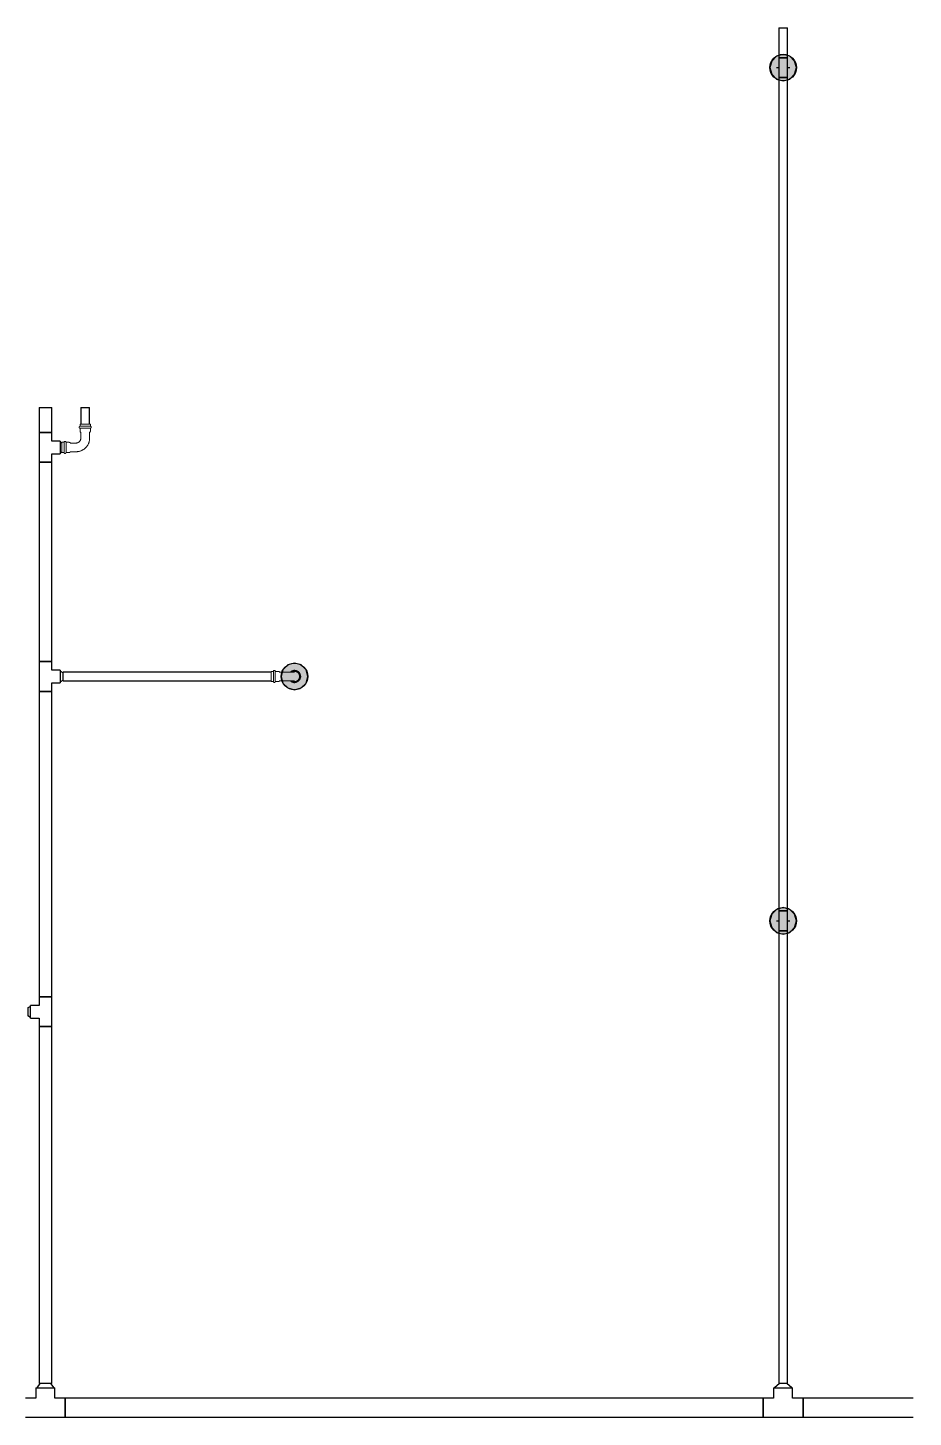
# Model space of a CAD drawing. Header units: inches. Extents: x -3327 to -1, y 8 to 1328.
# Drawn here: x -627.3 to -494, y 324.6 to 533.8 of the extents above; entities that cross this region are included whole.
import ezdxf

# ---------------------------------------------------------------- set-up
doc = ezdxf.new("R2010")
doc.units = ezdxf.units.IN
doc.header["$MEASUREMENT"] = 0
doc.layers.add('P-PIPE', color=3, linetype='Continuous', lineweight=9)
doc.layers.add('X - REF - FP', color=7, linetype='Continuous', true_color=0xb90000)

# ---------------------------------------------------------------- blocks, each defined once
blk = doc.blocks.new('Victaulic-VicPress316-Elbow 90-45deg Style P568_P571 - Standard-523083-SECOND LEVEL')
at = {"layer": 'P-PIPE'}
for p, q in [((-3178.28, 1233.46), (-3178.28, 1232.57)), ((-3176.97, 1232.57), (-3176.97, 1233.46)), ((-3178.39, 1232.42), (-3178.39, 1231.96)), ((-3177.63, 1231.96), (-3178.39, 1231.96)), ((-3178.39, 1231.67), (-3178.39, 1231.33)), ((-3177.63, 1231.67), (-3178.39, 1231.67)), ((-3178.39, 1231.33), (-3177.63, 1231.33)), ((-3176.86, 1231.96), (-3177.63, 1231.96)), ((-3176.86, 1231.67), (-3177.63, 1231.67)), ((-3177.63, 1231.33), (-3176.86, 1231.33)), ((-3176.86, 1231.96), (-3176.86, 1232.42)), ((-3176.86, 1231.33), (-3176.86, 1231.67))]:
    blk.add_line(p, q, dxfattribs=at)
at = {"layer": 'P-PIPE', "flags": 128}
for points in [[(-3177.63, 1235.77), (-3177.66, 1235.77), (-3177.7, 1235.76), (-3177.73, 1235.76), (-3177.77, 1235.76), (-3177.81, 1235.75), (-3177.84, 1235.74), (-3177.88, 1235.73), (-3177.91, 1235.72), (-3177.95, 1235.71), (-3177.98, 1235.69), (-3178.01, 1235.68), (-3178.05, 1235.66), (-3178.08, 1235.65), (-3178.11, 1235.63), (-3178.14, 1235.61), (-3178.17, 1235.59), (-3178.2, 1235.56), (-3178.23, 1235.54), (-3178.25, 1235.52), (-3178.28, 1235.49), (-3178.3, 1235.46), (-3178.33, 1235.44), (-3178.35, 1235.41), (-3178.37, 1235.38), (-3178.39, 1235.35), (-3178.41, 1235.32), (-3178.43, 1235.28), (-3178.45, 1235.25), (-3178.46, 1235.22), (-3178.48, 1235.19), (-3178.49, 1235.15), (-3178.5, 1235.12), (-3178.51, 1235.08), (-3178.52, 1235.05), (-3178.52, 1235.01), (-3178.53, 1234.97), (-3178.53, 1234.94), (-3178.54, 1234.9), (-3178.54, 1234.86), (-3178.54, 1234.83), (-3178.53, 1234.79), (-3178.53, 1234.76), (-3178.53, 1234.72), (-3178.52, 1234.68), (-3178.51, 1234.65), (-3178.5, 1234.61), (-3178.49, 1234.58), (-3178.48, 1234.54), (-3178.47, 1234.51), (-3178.45, 1234.48), (-3178.44, 1234.44), (-3178.42, 1234.41), (-3178.4, 1234.38), (-3178.38, 1234.35), (-3178.36, 1234.32), (-3178.34, 1234.29), (-3178.32, 1234.26), (-3178.29, 1234.23)], [(-3177.63, 1235.62), (-3177.66, 1235.62), (-3177.69, 1235.62), (-3177.72, 1235.62), (-3177.75, 1235.61), (-3177.78, 1235.61), (-3177.81, 1235.6), (-3177.84, 1235.59), (-3177.87, 1235.58), (-3177.9, 1235.57), (-3177.92, 1235.56), (-3177.95, 1235.55), (-3177.98, 1235.53), (-3178.01, 1235.52), (-3178.03, 1235.5), (-3178.06, 1235.49), (-3178.08, 1235.47), (-3178.11, 1235.45), (-3178.13, 1235.43), (-3178.15, 1235.41), (-3178.17, 1235.39), (-3178.2, 1235.37), (-3178.22, 1235.34), (-3178.23, 1235.32), (-3178.25, 1235.29), (-3178.27, 1235.27), (-3178.29, 1235.24), (-3178.3, 1235.22), (-3178.31, 1235.19), (-3178.33, 1235.16), (-3178.34, 1235.13), (-3178.35, 1235.1), (-3178.36, 1235.07), (-3178.37, 1235.05), (-3178.37, 1235.02), (-3178.38, 1234.99), (-3178.38, 1234.95), (-3178.39, 1234.92), (-3178.39, 1234.89), (-3178.39, 1234.86), (-3178.39, 1234.83), (-3178.39, 1234.8), (-3178.39, 1234.77), (-3178.38, 1234.74), (-3178.38, 1234.71), (-3178.37, 1234.68), (-3178.36, 1234.65), (-3178.36, 1234.62), (-3178.35, 1234.59), (-3178.33, 1234.56), (-3178.32, 1234.54), (-3178.31, 1234.51), (-3178.29, 1234.48), (-3178.28, 1234.46)], [(-3178.28, 1234.85), (-3178.28, 1234.85), (-3178.28, 1234.85), (-3178.28, 1234.84), (-3178.28, 1234.84), (-3178.28, 1234.83), (-3178.28, 1234.81), (-3178.28, 1234.8), (-3178.28, 1234.78), (-3178.28, 1234.77), (-3178.28, 1234.74), (-3178.28, 1234.72), (-3178.28, 1234.7), (-3178.28, 1234.67), (-3178.28, 1234.64), (-3178.28, 1234.61), (-3178.28, 1234.58), (-3178.28, 1234.55), (-3178.28, 1234.51), (-3178.28, 1234.47), (-3178.28, 1234.43), (-3178.28, 1234.39), (-3178.28, 1234.35), (-3178.28, 1234.31), (-3178.28, 1234.26), (-3178.28, 1234.21), (-3178.28, 1234.17), (-3178.28, 1234.12), (-3178.28, 1234.07), (-3178.28, 1234.02), (-3178.28, 1233.97), (-3178.28, 1233.91), (-3178.28, 1233.86), (-3178.28, 1233.81), (-3178.28, 1233.75), (-3178.28, 1233.7), (-3178.28, 1233.64), (-3178.28, 1233.59), (-3178.28, 1233.53), (-3178.28, 1233.48), (-3178.28, 1233.46)], [(-3176.97, 1234.22), (-3176.95, 1234.25), (-3176.92, 1234.27), (-3176.9, 1234.3), (-3176.88, 1234.33), (-3176.86, 1234.36), (-3176.84, 1234.39), (-3176.82, 1234.42), (-3176.8, 1234.46), (-3176.79, 1234.49), (-3176.77, 1234.52), (-3176.76, 1234.56), (-3176.75, 1234.59), (-3176.74, 1234.63), (-3176.73, 1234.66), (-3176.73, 1234.7), (-3176.72, 1234.74), (-3176.72, 1234.77), (-3176.71, 1234.81), (-3176.71, 1234.85), (-3176.71, 1234.88), (-3176.72, 1234.92), (-3176.72, 1234.95), (-3176.72, 1234.99), (-3176.73, 1235.03), (-3176.74, 1235.06), (-3176.75, 1235.1), (-3176.76, 1235.13), (-3176.77, 1235.17), (-3176.78, 1235.2), (-3176.8, 1235.23), (-3176.81, 1235.27), (-3176.83, 1235.3), (-3176.85, 1235.33), (-3176.87, 1235.36), (-3176.89, 1235.39), (-3176.91, 1235.42), (-3176.93, 1235.45), (-3176.96, 1235.48), (-3176.98, 1235.5), (-3177.01, 1235.53), (-3177.04, 1235.55), (-3177.06, 1235.57), (-3177.09, 1235.6), (-3177.12, 1235.62), (-3177.15, 1235.64), (-3177.19, 1235.65), (-3177.22, 1235.67), (-3177.25, 1235.69), (-3177.29, 1235.7), (-3177.32, 1235.71), (-3177.35, 1235.73), (-3177.39, 1235.74), (-3177.42, 1235.74), (-3177.46, 1235.75), (-3177.5, 1235.76), (-3177.53, 1235.76), (-3177.57, 1235.77), (-3177.61, 1235.77), (-3177.63, 1235.77)], [(-3176.96, 1234.47), (-3176.95, 1234.49), (-3176.94, 1234.52), (-3176.92, 1234.55), (-3176.91, 1234.58), (-3176.9, 1234.61), (-3176.89, 1234.64), (-3176.88, 1234.66), (-3176.88, 1234.69), (-3176.87, 1234.72), (-3176.87, 1234.75), (-3176.86, 1234.79), (-3176.86, 1234.82), (-3176.86, 1234.85), (-3176.86, 1234.88), (-3176.86, 1234.91), (-3176.86, 1234.94), (-3176.87, 1234.97), (-3176.87, 1235), (-3176.88, 1235.03), (-3176.89, 1235.06), (-3176.89, 1235.09), (-3176.9, 1235.12), (-3176.92, 1235.15), (-3176.93, 1235.17), (-3176.94, 1235.2), (-3176.96, 1235.23), (-3176.97, 1235.25), (-3176.99, 1235.28), (-3177.01, 1235.31), (-3177.02, 1235.33), (-3177.04, 1235.35), (-3177.06, 1235.38), (-3177.09, 1235.4), (-3177.11, 1235.42), (-3177.13, 1235.44), (-3177.15, 1235.46), (-3177.18, 1235.48), (-3177.2, 1235.5), (-3177.23, 1235.51), (-3177.26, 1235.53), (-3177.28, 1235.54), (-3177.31, 1235.55), (-3177.34, 1235.57), (-3177.37, 1235.58), (-3177.4, 1235.59), (-3177.43, 1235.6), (-3177.46, 1235.6), (-3177.49, 1235.61), (-3177.52, 1235.61), (-3177.55, 1235.62), (-3177.58, 1235.62), (-3177.61, 1235.62), (-3177.63, 1235.62)], [(-3176.97, 1233.46), (-3176.97, 1233.52), (-3176.97, 1233.57), (-3176.97, 1233.63), (-3176.97, 1233.68), (-3176.97, 1233.74), (-3176.97, 1233.79), (-3176.97, 1233.85), (-3176.97, 1233.9), (-3176.97, 1233.95), (-3176.97, 1234), (-3176.97, 1234.06), (-3176.97, 1234.11), (-3176.97, 1234.15), (-3176.97, 1234.2), (-3176.97, 1234.25), (-3176.97, 1234.29), (-3176.97, 1234.34), (-3176.97, 1234.38), (-3176.97, 1234.42), (-3176.97, 1234.46), (-3176.97, 1234.5), (-3176.97, 1234.54), (-3176.97, 1234.57), (-3176.97, 1234.6), (-3176.97, 1234.63), (-3176.97, 1234.66), (-3176.97, 1234.69), (-3176.97, 1234.72), (-3176.97, 1234.74), (-3176.97, 1234.76), (-3176.97, 1234.78), (-3176.97, 1234.8), (-3176.97, 1234.81), (-3176.97, 1234.82), (-3176.97, 1234.83), (-3176.97, 1234.84), (-3176.97, 1234.85), (-3176.97, 1234.85), (-3176.97, 1234.85), (-3176.97, 1234.85)], [(-3178.39, 1231.67), (-3178.4, 1231.67), (-3178.4, 1231.67), (-3178.41, 1231.67), (-3178.41, 1231.68), (-3178.42, 1231.68), (-3178.43, 1231.68), (-3178.43, 1231.68), (-3178.44, 1231.68), (-3178.44, 1231.68), (-3178.45, 1231.68), (-3178.45, 1231.69), (-3178.46, 1231.69), (-3178.46, 1231.69), (-3178.47, 1231.7), (-3178.47, 1231.7), (-3178.48, 1231.7), (-3178.48, 1231.71), (-3178.49, 1231.71), (-3178.49, 1231.71), (-3178.5, 1231.72), (-3178.5, 1231.72), (-3178.5, 1231.73), (-3178.51, 1231.73), (-3178.51, 1231.74), (-3178.51, 1231.74), (-3178.52, 1231.75), (-3178.52, 1231.75), (-3178.52, 1231.76), (-3178.52, 1231.76), (-3178.53, 1231.77), (-3178.53, 1231.77), (-3178.53, 1231.78), (-3178.53, 1231.78), (-3178.53, 1231.79), (-3178.53, 1231.79), (-3178.54, 1231.8), (-3178.54, 1231.81), (-3178.54, 1231.81), (-3178.54, 1231.82), (-3178.54, 1231.82), (-3178.54, 1231.83), (-3178.54, 1231.83), (-3178.54, 1231.84), (-3178.53, 1231.85), (-3178.53, 1231.85), (-3178.53, 1231.86), (-3178.53, 1231.86), (-3178.53, 1231.87), (-3178.53, 1231.87), (-3178.52, 1231.88), (-3178.52, 1231.88), (-3178.52, 1231.89), (-3178.52, 1231.89), (-3178.51, 1231.9), (-3178.51, 1231.9), (-3178.51, 1231.91), (-3178.5, 1231.91), (-3178.5, 1231.92), (-3178.49, 1231.92), (-3178.49, 1231.93), (-3178.49, 1231.93), (-3178.48, 1231.93), (-3178.48, 1231.94), (-3178.47, 1231.94), (-3178.47, 1231.94), (-3178.46, 1231.95), (-3178.46, 1231.95), (-3178.45, 1231.95), (-3178.45, 1231.95), (-3178.44, 1231.96), (-3178.43, 1231.96), (-3178.43, 1231.96), (-3178.42, 1231.96), (-3178.42, 1231.96), (-3178.41, 1231.96), (-3178.41, 1231.96), (-3178.4, 1231.96), (-3178.39, 1231.96), (-3178.39, 1231.96)], [(-3178.39, 1232.42), (-3178.39, 1232.43), (-3178.39, 1232.44), (-3178.39, 1232.45), (-3178.39, 1232.46), (-3178.39, 1232.47), (-3178.38, 1232.48), (-3178.38, 1232.49), (-3178.38, 1232.5), (-3178.37, 1232.51), (-3178.37, 1232.52), (-3178.37, 1232.53), (-3178.36, 1232.54), (-3178.36, 1232.55), (-3178.35, 1232.56), (-3178.34, 1232.57), (-3178.34, 1232.58), (-3178.33, 1232.59), (-3178.32, 1232.6), (-3178.32, 1232.6), (-3178.31, 1232.61), (-3178.3, 1232.62), (-3178.29, 1232.63), (-3178.28, 1232.63), (-3178.28, 1232.63)], [(-3177.63, 1231.96), (-3177.66, 1231.96), (-3177.69, 1231.96), (-3177.72, 1231.96), (-3177.75, 1231.96), (-3177.78, 1231.96), (-3177.81, 1231.96), (-3177.84, 1231.96), (-3177.87, 1231.96), (-3177.9, 1231.96), (-3177.92, 1231.96), (-3177.95, 1231.96), (-3177.98, 1231.96), (-3178.01, 1231.96), (-3178.03, 1231.96), (-3178.06, 1231.96), (-3178.08, 1231.96), (-3178.11, 1231.96), (-3178.13, 1231.96), (-3178.15, 1231.96), (-3178.17, 1231.96), (-3178.2, 1231.96), (-3178.22, 1231.96), (-3178.23, 1231.96), (-3178.25, 1231.96), (-3178.27, 1231.96), (-3178.29, 1231.96), (-3178.3, 1231.96), (-3178.31, 1231.96), (-3178.33, 1231.96), (-3178.34, 1231.96), (-3178.35, 1231.96), (-3178.36, 1231.96), (-3178.37, 1231.96), (-3178.37, 1231.96), (-3178.38, 1231.96), (-3178.38, 1231.96), (-3178.39, 1231.96), (-3178.39, 1231.96), (-3178.39, 1231.96), (-3178.39, 1231.96)], [(-3178.39, 1231.96), (-3178.39, 1231.96), (-3178.39, 1231.96), (-3178.39, 1231.96), (-3178.38, 1231.96), (-3178.38, 1231.96), (-3178.37, 1231.96), (-3178.36, 1231.96), (-3178.35, 1231.96)], [(-3178.35, 1231.67), (-3178.36, 1231.67), (-3178.37, 1231.67), (-3178.37, 1231.67), (-3178.38, 1231.67), (-3178.38, 1231.67), (-3178.39, 1231.67), (-3178.39, 1231.67), (-3178.39, 1231.67), (-3178.39, 1231.67)], [(-3178.39, 1231.67), (-3178.39, 1231.67), (-3178.39, 1231.67), (-3178.39, 1231.67), (-3178.38, 1231.67), (-3178.38, 1231.67), (-3178.37, 1231.67), (-3178.36, 1231.67), (-3178.35, 1231.67), (-3178.34, 1231.67), (-3178.33, 1231.67), (-3178.32, 1231.67), (-3178.3, 1231.67), (-3178.29, 1231.67), (-3178.27, 1231.67), (-3178.26, 1231.67), (-3178.24, 1231.67), (-3178.22, 1231.67), (-3178.2, 1231.67), (-3178.18, 1231.67), (-3178.16, 1231.67), (-3178.14, 1231.67), (-3178.11, 1231.67), (-3178.09, 1231.67), (-3178.06, 1231.67), (-3178.04, 1231.67), (-3178.01, 1231.67), (-3177.99, 1231.67), (-3177.96, 1231.67), (-3177.93, 1231.67), (-3177.9, 1231.67), (-3177.87, 1231.67), (-3177.84, 1231.67), (-3177.82, 1231.67), (-3177.79, 1231.67), (-3177.76, 1231.67), (-3177.72, 1231.67), (-3177.69, 1231.67), (-3177.66, 1231.67), (-3177.63, 1231.67), (-3177.63, 1231.67)], [(-3176.86, 1231.96), (-3176.86, 1231.96), (-3176.86, 1231.96), (-3176.86, 1231.96), (-3176.87, 1231.96), (-3176.87, 1231.96), (-3176.88, 1231.96), (-3176.89, 1231.96), (-3176.9, 1231.96), (-3176.91, 1231.96), (-3176.92, 1231.96), (-3176.93, 1231.96), (-3176.95, 1231.96), (-3176.96, 1231.96), (-3176.98, 1231.96), (-3176.99, 1231.96), (-3177.01, 1231.96), (-3177.03, 1231.96), (-3177.05, 1231.96), (-3177.07, 1231.96), (-3177.09, 1231.96), (-3177.11, 1231.96), (-3177.14, 1231.96), (-3177.16, 1231.96), (-3177.19, 1231.96), (-3177.21, 1231.96), (-3177.24, 1231.96), (-3177.26, 1231.96), (-3177.29, 1231.96), (-3177.32, 1231.96), (-3177.35, 1231.96), (-3177.38, 1231.96), (-3177.41, 1231.96), (-3177.43, 1231.96), (-3177.46, 1231.96), (-3177.49, 1231.96), (-3177.53, 1231.96), (-3177.56, 1231.96), (-3177.59, 1231.96), (-3177.62, 1231.96), (-3177.63, 1231.96)], [(-3177.63, 1231.67), (-3177.59, 1231.67), (-3177.56, 1231.67), (-3177.53, 1231.67), (-3177.5, 1231.67), (-3177.47, 1231.67), (-3177.44, 1231.67), (-3177.41, 1231.67), (-3177.38, 1231.67), (-3177.35, 1231.67), (-3177.33, 1231.67), (-3177.3, 1231.67), (-3177.27, 1231.67), (-3177.24, 1231.67), (-3177.22, 1231.67), (-3177.19, 1231.67), (-3177.17, 1231.67), (-3177.14, 1231.67), (-3177.12, 1231.67), (-3177.1, 1231.67), (-3177.08, 1231.67), (-3177.05, 1231.67), (-3177.03, 1231.67), (-3177.02, 1231.67), (-3177, 1231.67), (-3176.98, 1231.67), (-3176.96, 1231.67), (-3176.95, 1231.67), (-3176.94, 1231.67), (-3176.92, 1231.67), (-3176.91, 1231.67), (-3176.9, 1231.67), (-3176.89, 1231.67), (-3176.88, 1231.67), (-3176.88, 1231.67), (-3176.87, 1231.67), (-3176.87, 1231.67), (-3176.86, 1231.67), (-3176.86, 1231.67), (-3176.86, 1231.67), (-3176.86, 1231.67)], [(-3176.97, 1232.63), (-3176.96, 1232.63), (-3176.95, 1232.62), (-3176.94, 1232.61), (-3176.93, 1232.61), (-3176.93, 1232.6), (-3176.92, 1232.59), (-3176.91, 1232.58), (-3176.91, 1232.57), (-3176.9, 1232.56), (-3176.9, 1232.55), (-3176.89, 1232.54), (-3176.89, 1232.53), (-3176.88, 1232.52), (-3176.88, 1232.51), (-3176.87, 1232.5), (-3176.87, 1232.49), (-3176.87, 1232.48), (-3176.86, 1232.47), (-3176.86, 1232.46), (-3176.86, 1232.45), (-3176.86, 1232.44), (-3176.86, 1232.43), (-3176.86, 1232.42), (-3176.86, 1232.42)], [(-3176.9, 1231.96), (-3176.89, 1231.96), (-3176.88, 1231.96), (-3176.88, 1231.96), (-3176.87, 1231.96), (-3176.87, 1231.96), (-3176.86, 1231.96), (-3176.86, 1231.96), (-3176.86, 1231.96), (-3176.86, 1231.96)], [(-3176.86, 1231.67), (-3176.86, 1231.67), (-3176.86, 1231.67), (-3176.86, 1231.67), (-3176.87, 1231.67), (-3176.87, 1231.67), (-3176.88, 1231.67), (-3176.89, 1231.67), (-3176.9, 1231.67)], [(-3176.86, 1231.96), (-3176.85, 1231.96), (-3176.85, 1231.96), (-3176.84, 1231.96), (-3176.84, 1231.96), (-3176.83, 1231.96), (-3176.82, 1231.96), (-3176.82, 1231.96), (-3176.81, 1231.96), (-3176.81, 1231.96), (-3176.8, 1231.95), (-3176.8, 1231.95), (-3176.79, 1231.95), (-3176.79, 1231.95), (-3176.78, 1231.94), (-3176.78, 1231.94), (-3176.77, 1231.94), (-3176.77, 1231.93), (-3176.76, 1231.93), (-3176.76, 1231.92), (-3176.75, 1231.92), (-3176.75, 1231.92), (-3176.75, 1231.91), (-3176.74, 1231.91), (-3176.74, 1231.9), (-3176.74, 1231.9), (-3176.73, 1231.89), (-3176.73, 1231.89), (-3176.73, 1231.88), (-3176.73, 1231.88), (-3176.72, 1231.87), (-3176.72, 1231.87), (-3176.72, 1231.86), (-3176.72, 1231.85), (-3176.72, 1231.85), (-3176.72, 1231.84), (-3176.71, 1231.84), (-3176.71, 1231.83), (-3176.71, 1231.83), (-3176.71, 1231.82), (-3176.71, 1231.81), (-3176.71, 1231.81), (-3176.71, 1231.8), (-3176.71, 1231.8), (-3176.72, 1231.79), (-3176.72, 1231.79), (-3176.72, 1231.78), (-3176.72, 1231.77), (-3176.72, 1231.77), (-3176.72, 1231.76), (-3176.73, 1231.76), (-3176.73, 1231.75), (-3176.73, 1231.75), (-3176.73, 1231.74), (-3176.74, 1231.74), (-3176.74, 1231.73), (-3176.74, 1231.73), (-3176.75, 1231.72), (-3176.75, 1231.72), (-3176.76, 1231.72), (-3176.76, 1231.71), (-3176.76, 1231.71), (-3176.77, 1231.7), (-3176.77, 1231.7), (-3176.78, 1231.7), (-3176.78, 1231.69), (-3176.79, 1231.69), (-3176.79, 1231.69), (-3176.8, 1231.69), (-3176.8, 1231.68), (-3176.81, 1231.68), (-3176.82, 1231.68), (-3176.82, 1231.68), (-3176.83, 1231.68), (-3176.83, 1231.68), (-3176.84, 1231.67), (-3176.84, 1231.67), (-3176.85, 1231.67), (-3176.86, 1231.67), (-3176.86, 1231.67)]]:
    blk.add_lwpolyline(points, dxfattribs=at)
blk = doc.blocks.new('Victaulic-VicPress316-Elbow 90-45deg Style P568_P571 - Standard-V1-SECOND LEVEL')
at = {"layer": 'P-PIPE'}
for p, q in [((-0.77, 3.52), (-0.77, 3.18)), ((0.77, 3.52), (-0.77, 3.52)), ((-0.77, 3.18), (0.77, 3.18)), ((-0.77, 2.89), (-0.77, 2.44)), ((-0.77, 2.89), (0.77, 2.89)), ((-0.66, 2.28), (-0.66, 1.39)), ((0.66, 1.39), (0.66, 2.28)), ((0.77, 3.18), (0.77, 3.52)), ((0.77, 2.44), (0.77, 2.89)), ((-3.18, 0.77), (-3.52, 0.77)), ((-3.52, 0.77), (-3.52, -0.77)), ((-3.18, -0.77), (-3.18, 0.77)), ((-2.44, 0.77), (-2.89, 0.77)), ((-2.89, -0.77), (-2.89, 0.77)), ((-1.39, 0.66), (-2.28, 0.66)), ((-3.52, -0.77), (-3.18, -0.77)), ((-2.89, -0.77), (-2.44, -0.77)), ((-2.28, -0.66), (-1.39, -0.66))]:
    blk.add_line(p, q, dxfattribs=at)
at = {"layer": 'P-PIPE', "flags": 128}
for points in [[(-0.77, 2.89), (-0.77, 2.89), (-0.78, 2.89), (-0.78, 2.89), (-0.79, 2.89), (-0.8, 2.89), (-0.8, 2.89), (-0.81, 2.9), (-0.81, 2.9), (-0.82, 2.9), (-0.82, 2.9), (-0.83, 2.9), (-0.83, 2.91), (-0.84, 2.91), (-0.84, 2.91), (-0.85, 2.92), (-0.85, 2.92), (-0.86, 2.92), (-0.86, 2.93), (-0.87, 2.93), (-0.87, 2.93), (-0.87, 2.94), (-0.88, 2.94), (-0.88, 2.95), (-0.89, 2.95), (-0.89, 2.96), (-0.89, 2.96), (-0.89, 2.97), (-0.9, 2.97), (-0.9, 2.98), (-0.9, 2.98), (-0.9, 2.99), (-0.91, 2.99), (-0.91, 3), (-0.91, 3.01), (-0.91, 3.01), (-0.91, 3.02), (-0.91, 3.02), (-0.91, 3.03), (-0.91, 3.03), (-0.91, 3.04), (-0.91, 3.05), (-0.91, 3.05), (-0.91, 3.06), (-0.91, 3.06), (-0.91, 3.07), (-0.91, 3.07), (-0.91, 3.08), (-0.9, 3.09), (-0.9, 3.09), (-0.9, 3.1), (-0.9, 3.1), (-0.89, 3.11), (-0.89, 3.11), (-0.89, 3.12), (-0.88, 3.12), (-0.88, 3.13), (-0.88, 3.13), (-0.87, 3.14), (-0.87, 3.14), (-0.86, 3.14), (-0.86, 3.15), (-0.86, 3.15), (-0.85, 3.15), (-0.85, 3.16), (-0.84, 3.16), (-0.84, 3.16), (-0.83, 3.17), (-0.83, 3.17), (-0.82, 3.17), (-0.82, 3.17), (-0.81, 3.17), (-0.8, 3.18), (-0.8, 3.18), (-0.79, 3.18), (-0.79, 3.18), (-0.78, 3.18), (-0.78, 3.18), (-0.77, 3.18), (-0.77, 3.18)], [(0.77, 3.18), (0.77, 3.18), (0.76, 3.18), (0.76, 3.18), (0.76, 3.18), (0.75, 3.18), (0.74, 3.18), (0.74, 3.18), (0.73, 3.18), (0.72, 3.18), (0.71, 3.18), (0.69, 3.18), (0.68, 3.18), (0.67, 3.18), (0.65, 3.18), (0.63, 3.18), (0.61, 3.18), (0.6, 3.18), (0.58, 3.18), (0.56, 3.18), (0.53, 3.18), (0.51, 3.18), (0.49, 3.18), (0.46, 3.18), (0.44, 3.18), (0.41, 3.18), (0.39, 3.18), (0.36, 3.18), (0.33, 3.18), (0.31, 3.18), (0.28, 3.18), (0.25, 3.18), (0.22, 3.18), (0.19, 3.18), (0.16, 3.18), (0.13, 3.18), (0.1, 3.18), (0.07, 3.18), (0.04, 3.18), (0.01, 3.18), (-0.02, 3.18), (-0.05, 3.18), (-0.08, 3.18), (-0.11, 3.18), (-0.14, 3.18), (-0.17, 3.18), (-0.2, 3.18), (-0.23, 3.18), (-0.26, 3.18), (-0.29, 3.18), (-0.32, 3.18), (-0.35, 3.18), (-0.37, 3.18), (-0.4, 3.18), (-0.43, 3.18), (-0.45, 3.18), (-0.48, 3.18), (-0.5, 3.18), (-0.52, 3.18), (-0.54, 3.18), (-0.57, 3.18), (-0.59, 3.18), (-0.6, 3.18), (-0.62, 3.18), (-0.64, 3.18), (-0.66, 3.18), (-0.67, 3.18), (-0.69, 3.18), (-0.7, 3.18), (-0.71, 3.18), (-0.72, 3.18), (-0.73, 3.18), (-0.74, 3.18), (-0.75, 3.18), (-0.75, 3.18), (-0.76, 3.18), (-0.76, 3.18), (-0.77, 3.18), (-0.77, 3.18), (-0.77, 3.18)], [(-0.77, 3.18), (-0.77, 3.18), (-0.76, 3.18), (-0.76, 3.18), (-0.76, 3.18), (-0.75, 3.18), (-0.74, 3.18), (-0.74, 3.18), (-0.73, 3.18)], [(-0.77, 2.89), (-0.77, 2.89), (-0.76, 2.89), (-0.76, 2.89), (-0.76, 2.89), (-0.75, 2.89), (-0.74, 2.89), (-0.74, 2.89), (-0.73, 2.89), (-0.72, 2.89), (-0.71, 2.89), (-0.69, 2.89), (-0.68, 2.89), (-0.67, 2.89), (-0.65, 2.89), (-0.63, 2.89), (-0.61, 2.89), (-0.6, 2.89), (-0.58, 2.89), (-0.56, 2.89), (-0.53, 2.89), (-0.51, 2.89), (-0.49, 2.89), (-0.46, 2.89), (-0.44, 2.89), (-0.41, 2.89), (-0.39, 2.89), (-0.36, 2.89), (-0.33, 2.89), (-0.31, 2.89), (-0.28, 2.89), (-0.25, 2.89), (-0.22, 2.89), (-0.19, 2.89), (-0.16, 2.89), (-0.13, 2.89), (-0.1, 2.89), (-0.07, 2.89), (-0.04, 2.89), (-0.01, 2.89), (0.02, 2.89), (0.05, 2.89), (0.08, 2.89), (0.11, 2.89), (0.14, 2.89), (0.17, 2.89), (0.2, 2.89), (0.23, 2.89), (0.26, 2.89), (0.29, 2.89), (0.32, 2.89), (0.35, 2.89), (0.37, 2.89), (0.4, 2.89), (0.43, 2.89), (0.45, 2.89), (0.48, 2.89), (0.5, 2.89), (0.52, 2.89), (0.54, 2.89), (0.57, 2.89), (0.59, 2.89), (0.6, 2.89), (0.62, 2.89), (0.64, 2.89), (0.66, 2.89), (0.67, 2.89), (0.69, 2.89), (0.7, 2.89), (0.71, 2.89), (0.72, 2.89), (0.73, 2.89), (0.74, 2.89), (0.75, 2.89), (0.75, 2.89), (0.76, 2.89), (0.76, 2.89), (0.77, 2.89), (0.77, 2.89), (0.77, 2.89)], [(-0.72, 2.89), (-0.73, 2.89), (-0.74, 2.89), (-0.75, 2.89), (-0.75, 2.89), (-0.76, 2.89), (-0.76, 2.89), (-0.77, 2.89), (-0.77, 2.89), (-0.77, 2.89)], [(-0.66, 2.22), (-0.67, 2.23), (-0.67, 2.23), (-0.68, 2.24), (-0.69, 2.25), (-0.7, 2.26), (-0.7, 2.27), (-0.71, 2.27), (-0.72, 2.28), (-0.72, 2.29), (-0.73, 2.3), (-0.73, 2.31), (-0.74, 2.32), (-0.74, 2.33), (-0.75, 2.34), (-0.75, 2.35), (-0.76, 2.36), (-0.76, 2.37), (-0.76, 2.38), (-0.76, 2.39), (-0.76, 2.4), (-0.77, 2.42), (-0.77, 2.43), (-0.77, 2.44), (-0.77, 2.44)], [(0.77, 2.44), (0.77, 2.43), (0.77, 2.42), (0.76, 2.41), (0.76, 2.4), (0.76, 2.38), (0.76, 2.37), (0.76, 2.36), (0.75, 2.35), (0.75, 2.34), (0.74, 2.33), (0.74, 2.32), (0.74, 2.31), (0.73, 2.3), (0.72, 2.29), (0.72, 2.29), (0.71, 2.28), (0.71, 2.27), (0.7, 2.26), (0.69, 2.25), (0.68, 2.24), (0.68, 2.24), (0.67, 2.23), (0.66, 2.22), (0.66, 2.22)], [(0.72, 3.18), (0.73, 3.18), (0.74, 3.18), (0.75, 3.18), (0.75, 3.18), (0.76, 3.18), (0.76, 3.18), (0.77, 3.18), (0.77, 3.18), (0.77, 3.18)], [(0.77, 2.89), (0.77, 2.89), (0.76, 2.89), (0.76, 2.89), (0.76, 2.89), (0.75, 2.89), (0.74, 2.89), (0.74, 2.89), (0.73, 2.89)], [(0.77, 3.18), (0.77, 3.18), (0.78, 3.18), (0.78, 3.18), (0.79, 3.18), (0.8, 3.18), (0.8, 3.18), (0.81, 3.18), (0.81, 3.17), (0.82, 3.17), (0.82, 3.17), (0.83, 3.17), (0.83, 3.17), (0.84, 3.16), (0.84, 3.16), (0.85, 3.16), (0.85, 3.15), (0.86, 3.15), (0.86, 3.15), (0.87, 3.14), (0.87, 3.14), (0.87, 3.13), (0.88, 3.13), (0.88, 3.12), (0.89, 3.12), (0.89, 3.11), (0.89, 3.11), (0.89, 3.1), (0.9, 3.1), (0.9, 3.09), (0.9, 3.09), (0.9, 3.08), (0.91, 3.08), (0.91, 3.07), (0.91, 3.07), (0.91, 3.06), (0.91, 3.05), (0.91, 3.05), (0.91, 3.04), (0.91, 3.04), (0.91, 3.03), (0.91, 3.03), (0.91, 3.02), (0.91, 3.01), (0.91, 3.01), (0.91, 3), (0.91, 3), (0.91, 2.99), (0.9, 2.99), (0.9, 2.98), (0.9, 2.98), (0.9, 2.97), (0.89, 2.97), (0.89, 2.96), (0.89, 2.96), (0.88, 2.95), (0.88, 2.95), (0.88, 2.94), (0.87, 2.94), (0.87, 2.93), (0.86, 2.93), (0.86, 2.92), (0.86, 2.92), (0.85, 2.92), (0.85, 2.91), (0.84, 2.91), (0.84, 2.91), (0.83, 2.91), (0.83, 2.9), (0.82, 2.9), (0.82, 2.9), (0.81, 2.9), (0.8, 2.9), (0.8, 2.89), (0.79, 2.89), (0.79, 2.89), (0.78, 2.89), (0.78, 2.89), (0.77, 2.89), (0.77, 2.89)], [(-3.18, 0.77), (-3.18, 0.77), (-3.18, 0.78), (-3.18, 0.78), (-3.18, 0.79), (-3.18, 0.8), (-3.18, 0.8), (-3.18, 0.81), (-3.17, 0.81), (-3.17, 0.82), (-3.17, 0.82), (-3.17, 0.83), (-3.17, 0.83), (-3.16, 0.84), (-3.16, 0.84), (-3.16, 0.85), (-3.15, 0.85), (-3.15, 0.86), (-3.15, 0.86), (-3.14, 0.87), (-3.14, 0.87), (-3.13, 0.87), (-3.13, 0.88), (-3.12, 0.88), (-3.12, 0.89), (-3.11, 0.89), (-3.11, 0.89), (-3.1, 0.89), (-3.1, 0.9), (-3.09, 0.9), (-3.09, 0.9), (-3.08, 0.9), (-3.08, 0.91), (-3.07, 0.91), (-3.07, 0.91), (-3.06, 0.91), (-3.05, 0.91), (-3.05, 0.91), (-3.04, 0.91), (-3.04, 0.91), (-3.03, 0.91), (-3.03, 0.91), (-3.02, 0.91), (-3.01, 0.91), (-3.01, 0.91), (-3, 0.91), (-3, 0.91), (-2.99, 0.91), (-2.99, 0.9), (-2.98, 0.9), (-2.98, 0.9), (-2.97, 0.9), (-2.97, 0.89), (-2.96, 0.89), (-2.96, 0.89), (-2.95, 0.88), (-2.95, 0.88), (-2.94, 0.88), (-2.94, 0.87), (-2.93, 0.87), (-2.93, 0.86), (-2.92, 0.86), (-2.92, 0.86), (-2.92, 0.85), (-2.91, 0.85), (-2.91, 0.84), (-2.91, 0.84), (-2.91, 0.83), (-2.9, 0.83), (-2.9, 0.82), (-2.9, 0.82), (-2.9, 0.81), (-2.9, 0.8), (-2.89, 0.8), (-2.89, 0.79), (-2.89, 0.79), (-2.89, 0.78), (-2.89, 0.78), (-2.89, 0.77), (-2.89, 0.77)], [(-3.18, 0.77), (-3.18, 0.77), (-3.18, 0.76), (-3.18, 0.76), (-3.18, 0.76), (-3.18, 0.75), (-3.18, 0.74), (-3.18, 0.74), (-3.18, 0.73), (-3.18, 0.72), (-3.18, 0.71), (-3.18, 0.69), (-3.18, 0.68), (-3.18, 0.67), (-3.18, 0.65), (-3.18, 0.63), (-3.18, 0.61), (-3.18, 0.6), (-3.18, 0.58), (-3.18, 0.56), (-3.18, 0.53), (-3.18, 0.51), (-3.18, 0.49), (-3.18, 0.46), (-3.18, 0.44), (-3.18, 0.41), (-3.18, 0.39), (-3.18, 0.36), (-3.18, 0.33), (-3.18, 0.31), (-3.18, 0.28), (-3.18, 0.25), (-3.18, 0.22), (-3.18, 0.19), (-3.18, 0.16), (-3.18, 0.13), (-3.18, 0.1), (-3.18, 0.07), (-3.18, 0.04), (-3.18, 0.01), (-3.18, -0.02), (-3.18, -0.05), (-3.18, -0.08), (-3.18, -0.11), (-3.18, -0.14), (-3.18, -0.17), (-3.18, -0.2), (-3.18, -0.23), (-3.18, -0.26), (-3.18, -0.29), (-3.18, -0.32), (-3.18, -0.35), (-3.18, -0.37), (-3.18, -0.4), (-3.18, -0.43), (-3.18, -0.45), (-3.18, -0.48), (-3.18, -0.5), (-3.18, -0.52), (-3.18, -0.54), (-3.18, -0.57), (-3.18, -0.59), (-3.18, -0.6), (-3.18, -0.62), (-3.18, -0.64), (-3.18, -0.66), (-3.18, -0.67), (-3.18, -0.69), (-3.18, -0.7), (-3.18, -0.71), (-3.18, -0.72), (-3.18, -0.73), (-3.18, -0.74), (-3.18, -0.75), (-3.18, -0.75), (-3.18, -0.76), (-3.18, -0.76), (-3.18, -0.77), (-3.18, -0.77), (-3.18, -0.77)], [(-3.18, 0.72), (-3.18, 0.73), (-3.18, 0.74), (-3.18, 0.75), (-3.18, 0.75), (-3.18, 0.76), (-3.18, 0.76), (-3.18, 0.77), (-3.18, 0.77), (-3.18, 0.77)], [(-2.89, -0.77), (-2.89, -0.77), (-2.89, -0.76), (-2.89, -0.76), (-2.89, -0.76), (-2.89, -0.75), (-2.89, -0.74), (-2.89, -0.74), (-2.89, -0.73), (-2.89, -0.72), (-2.89, -0.71), (-2.89, -0.69), (-2.89, -0.68), (-2.89, -0.67), (-2.89, -0.65), (-2.89, -0.63), (-2.89, -0.61), (-2.89, -0.6), (-2.89, -0.58), (-2.89, -0.56), (-2.89, -0.53), (-2.89, -0.51), (-2.89, -0.49), (-2.89, -0.46), (-2.89, -0.44), (-2.89, -0.41), (-2.89, -0.39), (-2.89, -0.36), (-2.89, -0.33), (-2.89, -0.31), (-2.89, -0.28), (-2.89, -0.25), (-2.89, -0.22), (-2.89, -0.19), (-2.89, -0.16), (-2.89, -0.13), (-2.89, -0.1), (-2.89, -0.07), (-2.89, -0.04), (-2.89, -0.01), (-2.89, 0.02), (-2.89, 0.05), (-2.89, 0.08), (-2.89, 0.11), (-2.89, 0.14), (-2.89, 0.17), (-2.89, 0.2), (-2.89, 0.23), (-2.89, 0.26), (-2.89, 0.29), (-2.89, 0.32), (-2.89, 0.35), (-2.89, 0.37), (-2.89, 0.4), (-2.89, 0.43), (-2.89, 0.45), (-2.89, 0.48), (-2.89, 0.5), (-2.89, 0.52), (-2.89, 0.54), (-2.89, 0.57), (-2.89, 0.59), (-2.89, 0.6), (-2.89, 0.62), (-2.89, 0.64), (-2.89, 0.66), (-2.89, 0.67), (-2.89, 0.69), (-2.89, 0.7), (-2.89, 0.71), (-2.89, 0.72), (-2.89, 0.73), (-2.89, 0.74), (-2.89, 0.75), (-2.89, 0.75), (-2.89, 0.76), (-2.89, 0.76), (-2.89, 0.77), (-2.89, 0.77), (-2.89, 0.77)], [(-2.89, 0.77), (-2.89, 0.77), (-2.89, 0.76), (-2.89, 0.76), (-2.89, 0.76), (-2.89, 0.75), (-2.89, 0.74), (-2.89, 0.74), (-2.89, 0.73)], [(-2.44, 0.77), (-2.43, 0.77), (-2.42, 0.77), (-2.41, 0.76), (-2.4, 0.76), (-2.38, 0.76), (-2.37, 0.76), (-2.36, 0.76), (-2.35, 0.75), (-2.34, 0.75), (-2.33, 0.74), (-2.32, 0.74), (-2.31, 0.74), (-2.3, 0.73), (-2.29, 0.72), (-2.29, 0.72), (-2.28, 0.71), (-2.27, 0.71), (-2.26, 0.7), (-2.25, 0.69), (-2.24, 0.68), (-2.24, 0.68), (-2.23, 0.67), (-2.22, 0.66), (-2.22, 0.66)], [(-0.66, 1.39), (-0.66, 1.36), (-0.66, 1.33), (-0.66, 1.3), (-0.67, 1.28), (-0.67, 1.25), (-0.68, 1.22), (-0.69, 1.19), (-0.69, 1.16), (-0.7, 1.13), (-0.72, 1.11), (-0.73, 1.08), (-0.74, 1.05), (-0.75, 1.03), (-0.77, 1), (-0.79, 0.98), (-0.8, 0.95), (-0.82, 0.93), (-0.84, 0.91), (-0.86, 0.89), (-0.88, 0.87), (-0.9, 0.85), (-0.92, 0.83), (-0.95, 0.81), (-0.97, 0.79), (-1, 0.77), (-1.02, 0.76), (-1.05, 0.74), (-1.07, 0.73), (-1.1, 0.72), (-1.13, 0.71), (-1.15, 0.7), (-1.18, 0.69), (-1.21, 0.68), (-1.24, 0.67), (-1.27, 0.67), (-1.3, 0.66), (-1.33, 0.66), (-1.36, 0.66), (-1.39, 0.66), (-1.39, 0.66)], [(-1.39, -0.66), (-1.31, -0.66), (-1.23, -0.65), (-1.15, -0.64), (-1.07, -0.63), (-0.99, -0.62), (-0.91, -0.6), (-0.83, -0.58), (-0.75, -0.55), (-0.67, -0.53), (-0.59, -0.5), (-0.52, -0.46), (-0.45, -0.43), (-0.37, -0.39), (-0.3, -0.34), (-0.24, -0.3), (-0.17, -0.25), (-0.1, -0.2), (-0.04, -0.15), (0.02, -0.09), (0.08, -0.04), (0.13, 0.02), (0.19, 0.09), (0.24, 0.15), (0.29, 0.22), (0.33, 0.29), (0.38, 0.35), (0.42, 0.43), (0.45, 0.5), (0.49, 0.57), (0.52, 0.65), (0.55, 0.73), (0.57, 0.81), (0.59, 0.88), (0.61, 0.96), (0.63, 1.04), (0.64, 1.13), (0.65, 1.21), (0.65, 1.29), (0.66, 1.37), (0.66, 1.39)], [(-3.18, -0.77), (-3.18, -0.77), (-3.18, -0.76), (-3.18, -0.76), (-3.18, -0.76), (-3.18, -0.75), (-3.18, -0.74), (-3.18, -0.74), (-3.18, -0.73)], [(-2.89, -0.77), (-2.89, -0.77), (-2.89, -0.78), (-2.89, -0.78), (-2.89, -0.79), (-2.89, -0.8), (-2.89, -0.8), (-2.9, -0.81), (-2.9, -0.81), (-2.9, -0.82), (-2.9, -0.82), (-2.9, -0.83), (-2.91, -0.83), (-2.91, -0.84), (-2.91, -0.84), (-2.92, -0.85), (-2.92, -0.85), (-2.92, -0.86), (-2.93, -0.86), (-2.93, -0.87), (-2.93, -0.87), (-2.94, -0.87), (-2.94, -0.88), (-2.95, -0.88), (-2.95, -0.89), (-2.96, -0.89), (-2.96, -0.89), (-2.97, -0.89), (-2.97, -0.9), (-2.98, -0.9), (-2.98, -0.9), (-2.99, -0.9), (-2.99, -0.91), (-3, -0.91), (-3.01, -0.91), (-3.01, -0.91), (-3.02, -0.91), (-3.02, -0.91), (-3.03, -0.91), (-3.03, -0.91), (-3.04, -0.91), (-3.05, -0.91), (-3.05, -0.91), (-3.06, -0.91), (-3.06, -0.91), (-3.07, -0.91), (-3.07, -0.91), (-3.08, -0.91), (-3.09, -0.9), (-3.09, -0.9), (-3.1, -0.9), (-3.1, -0.9), (-3.11, -0.89), (-3.11, -0.89), (-3.12, -0.89), (-3.12, -0.88), (-3.13, -0.88), (-3.13, -0.88), (-3.14, -0.87), (-3.14, -0.87), (-3.14, -0.86), (-3.15, -0.86), (-3.15, -0.86), (-3.15, -0.85), (-3.16, -0.85), (-3.16, -0.84), (-3.16, -0.84), (-3.17, -0.83), (-3.17, -0.83), (-3.17, -0.82), (-3.17, -0.82), (-3.17, -0.81), (-3.18, -0.8), (-3.18, -0.8), (-3.18, -0.79), (-3.18, -0.79), (-3.18, -0.78), (-3.18, -0.78), (-3.18, -0.77), (-3.18, -0.77)], [(-2.89, -0.72), (-2.89, -0.73), (-2.89, -0.74), (-2.89, -0.75), (-2.89, -0.75), (-2.89, -0.76), (-2.89, -0.76), (-2.89, -0.77), (-2.89, -0.77), (-2.89, -0.77)], [(-2.22, -0.66), (-2.23, -0.67), (-2.23, -0.67), (-2.24, -0.68), (-2.25, -0.69), (-2.26, -0.7), (-2.27, -0.7), (-2.27, -0.71), (-2.28, -0.72), (-2.29, -0.72), (-2.3, -0.73), (-2.31, -0.73), (-2.32, -0.74), (-2.33, -0.74), (-2.34, -0.75), (-2.35, -0.75), (-2.36, -0.76), (-2.37, -0.76), (-2.38, -0.76), (-2.39, -0.76), (-2.4, -0.76), (-2.42, -0.77), (-2.43, -0.77), (-2.44, -0.77), (-2.44, -0.77)]]:
    blk.add_lwpolyline(points, dxfattribs=at)

msp = doc.modelspace()

# ---------------------------------------------------------------- hatches: boundary and pattern name
at = {"layer": 'X - REF - FP'}
for points in [[(-513.56, 525.84), (-512.56, 526.11), (-511.83, 526.84), (-511.56, 527.84), (-511.83, 528.84), (-512.56, 529.57), (-513.56, 529.84), (-514.56, 529.57), (-515.29, 528.84), (-515.56, 527.84), (-515.29, 526.84), (-514.56, 526.11)], [(-587.12, 434.14), (-586.12, 434.4), (-585.39, 435.14), (-585.12, 436.14), (-585.39, 437.14), (-586.12, 437.87), (-587.12, 438.14), (-588.12, 437.87), (-588.86, 437.14), (-589.12, 436.14), (-588.86, 435.14), (-588.12, 434.4)], [(-513.56, 397.32), (-512.56, 397.59), (-511.83, 398.32), (-511.56, 399.32), (-511.83, 400.32), (-512.56, 401.05), (-513.56, 401.32), (-514.56, 401.05), (-515.29, 400.32), (-515.56, 399.32), (-515.29, 398.32), (-514.56, 397.59)]]:
    msp.add_hatch(color=256, dxfattribs=at).paths.add_polyline_path(points, flags=0)
h = msp.add_hatch(color=256, dxfattribs=at)
edge = h.paths.add_edge_path(flags=0)
edge.add_arc((-513.56, 527.84), 2, 0, 360)
h = msp.add_hatch(color=256, dxfattribs=at)
edge = h.paths.add_edge_path(flags=0)
edge.add_arc((-587.12, 436.14), 2, 0, 360)
h = msp.add_hatch(color=256, dxfattribs=at)
edge = h.paths.add_edge_path(flags=0)
edge.add_arc((-513.56, 399.32), 2, 0, 360)

# ---------------------------------------------------------------- linework, layer by layer
for p, q in [((-514.22, 533.84), (-514.22, 529.34)), ((-514.22, 533.84), (-512.91, 533.84)), ((-512.91, 529.34), (-512.91, 533.84)), ((-514.56, 529.57), (-515.29, 528.84)), ((-513.56, 529.84), (-514.56, 529.57)), ((-512.56, 529.57), (-513.56, 529.84)), ((-511.83, 528.84), (-512.56, 529.57)), ((-515.29, 528.84), (-515.56, 527.84)), ((-515.56, 527.84), (-515.29, 526.84)), ((-514.56, 527.84), (-514.22, 527.84)), ((-514.22, 529.34), (-514.22, 526.35)), ((-514.22, 529.34), (-514.2, 529.34)), ((-512.91, 529.34), (-514.22, 529.34)), ((-514.2, 529.34), (-514.13, 529.34)), ((-514.13, 529.34), (-514.03, 529.34)), ((-514.03, 529.34), (-513.89, 529.34)), ((-513.89, 529.34), (-513.73, 529.34)), ((-513.73, 529.34), (-513.56, 529.34)), ((-513.56, 529.34), (-513.39, 529.34)), ((-513.39, 529.34), (-513.23, 529.34)), ((-513.23, 529.34), (-513.1, 529.34)), ((-513.1, 529.34), (-512.99, 529.34)), ((-512.99, 529.34), (-512.93, 529.34)), ((-512.93, 529.34), (-512.91, 529.34)), ((-512.91, 526.35), (-512.91, 529.34)), ((-512.91, 527.84), (-512.56, 527.84)), ((-511.56, 527.84), (-511.83, 528.84)), ((-511.83, 526.84), (-511.56, 527.84)), ((-515.29, 526.84), (-514.56, 526.11)), ((-514.56, 526.11), (-513.56, 525.84)), ((-514.2, 526.35), (-514.22, 526.35)), ((-514.22, 526.35), (-514.22, 400.82)), ((-514.22, 526.35), (-512.91, 526.35)), ((-514.13, 526.35), (-514.2, 526.35)), ((-514.03, 526.35), (-514.13, 526.35)), ((-513.89, 526.35), (-514.03, 526.35)), ((-513.73, 526.35), (-513.89, 526.35)), ((-513.56, 526.35), (-513.73, 526.35)), ((-513.39, 526.35), (-513.56, 526.35)), ((-513.56, 525.84), (-512.56, 526.11)), ((-513.23, 526.35), (-513.39, 526.35)), ((-513.1, 526.35), (-513.23, 526.35)), ((-512.99, 526.35), (-513.1, 526.35)), ((-512.93, 526.35), (-512.99, 526.35)), ((-512.91, 526.35), (-512.93, 526.35)), ((-512.91, 400.82), (-512.91, 526.35)), ((-512.56, 526.11), (-511.83, 526.84)), ((-625.58, 476.64), (-625.58, 472.88)), ((-625.58, 476.64), (-623.68, 476.64)), ((-623.68, 472.88), (-623.68, 476.64)), ((-619.28, 476.64), (-619.28, 474.16)), ((-619.28, 476.64), (-617.97, 476.64)), ((-617.97, 474.16), (-617.97, 476.64)), ((-625.58, 472.88), (-625.58, 468.39)), ((-625.58, 472.88), (-623.67, 472.88)), ((-625.3, 472.88), (-625.45, 472.88)), ((-625.1, 472.88), (-625.3, 472.88)), ((-624.87, 472.88), (-625.1, 472.88)), ((-624.38, 472.88), (-624.87, 472.88)), ((-624.15, 472.88), (-624.38, 472.88)), ((-623.95, 472.88), (-624.15, 472.88)), ((-623.8, 472.88), (-623.95, 472.88)), ((-623.67, 471.59), (-623.67, 472.88)), ((-622.38, 471.59), (-623.67, 471.59)), ((-622.38, 471.59), (-622.38, 469.68)), ((-622.14, 471.3), (-622.38, 471.45)), ((-623.67, 468.39), (-623.67, 469.68)), ((-623.67, 469.68), (-622.38, 469.68)), ((-622.38, 469.82), (-622.14, 469.97)), ((-623.67, 468.39), (-625.58, 468.39)), ((-625.58, 468.39), (-625.58, 438.38)), ((-625.45, 468.39), (-625.3, 468.39)), ((-625.3, 468.39), (-625.1, 468.39)), ((-625.1, 468.39), (-624.87, 468.39)), ((-624.87, 468.39), (-624.38, 468.39)), ((-624.38, 468.39), (-624.15, 468.39)), ((-624.15, 468.39), (-623.95, 468.39)), ((-623.95, 468.39), (-623.8, 468.39)), ((-623.68, 438.38), (-623.68, 468.39)), ((-625.58, 438.38), (-625.58, 433.89)), ((-625.58, 438.38), (-623.67, 438.38)), ((-625.3, 438.38), (-625.45, 438.38)), ((-625.1, 438.38), (-625.3, 438.38)), ((-624.87, 438.38), (-625.1, 438.38)), ((-624.38, 438.38), (-624.87, 438.38)), ((-624.15, 438.38), (-624.38, 438.38)), ((-623.95, 438.38), (-624.15, 438.38)), ((-623.8, 438.38), (-623.95, 438.38)), ((-623.67, 437.09), (-623.67, 438.38)), ((-588.12, 437.87), (-588.86, 437.14)), ((-587.12, 438.14), (-588.12, 437.87)), ((-586.12, 437.87), (-587.12, 438.14)), ((-585.39, 437.14), (-586.12, 437.87)), ((-622.38, 437.09), (-623.67, 437.09)), ((-622.38, 437.09), (-622.38, 435.18)), ((-621.97, 436.7), (-622.38, 436.95)), ((-622.38, 435.32), (-621.97, 435.57)), ((-590.65, 436.79), (-621.97, 436.79)), ((-621.97, 435.48), (-621.97, 436.79)), ((-621.97, 435.48), (-590.65, 435.48)), ((-588.86, 437.14), (-589.12, 436.14)), ((-589.12, 436.14), (-588.86, 435.14)), ((-587.12, 436.87), (-587.12, 437.14)), ((-587.12, 435.14), (-587.12, 435.4)), ((-586.39, 436.14), (-586.12, 436.14)), ((-585.12, 436.14), (-585.39, 437.14)), ((-585.39, 435.14), (-585.12, 436.14)), ((-623.67, 433.89), (-625.58, 433.89)), ((-625.58, 433.89), (-625.58, 387.88)), ((-625.45, 433.89), (-625.3, 433.89)), ((-625.3, 433.89), (-625.1, 433.89)), ((-625.1, 433.89), (-624.87, 433.89)), ((-624.87, 433.89), (-624.38, 433.89)), ((-624.38, 433.89), (-624.15, 433.89)), ((-624.15, 433.89), (-623.95, 433.89)), ((-623.95, 433.89), (-623.8, 433.89)), ((-623.68, 387.88), (-623.68, 433.89)), ((-623.67, 433.89), (-623.67, 435.18)), ((-623.67, 435.18), (-622.38, 435.18)), ((-588.86, 435.14), (-588.12, 434.4)), ((-588.12, 434.4), (-587.12, 434.14)), ((-587.12, 434.14), (-586.12, 434.4)), ((-586.12, 434.4), (-585.39, 435.14)), ((-515.29, 400.32), (-515.56, 399.32)), ((-514.56, 401.05), (-515.29, 400.32)), ((-513.56, 401.32), (-514.56, 401.05)), ((-514.22, 400.82), (-514.22, 397.83)), ((-514.22, 400.82), (-514.2, 400.82)), ((-512.91, 400.82), (-514.22, 400.82)), ((-514.2, 400.82), (-514.13, 400.82)), ((-514.13, 400.82), (-514.03, 400.82)), ((-514.03, 400.82), (-513.89, 400.82)), ((-513.89, 400.82), (-513.73, 400.82)), ((-513.73, 400.82), (-513.56, 400.82)), ((-512.56, 401.05), (-513.56, 401.32)), ((-513.56, 400.82), (-513.39, 400.82)), ((-513.39, 400.82), (-513.23, 400.82)), ((-513.23, 400.82), (-513.1, 400.82)), ((-513.1, 400.82), (-512.99, 400.82)), ((-512.99, 400.82), (-512.93, 400.82)), ((-512.93, 400.82), (-512.91, 400.82)), ((-512.91, 397.83), (-512.91, 400.82)), ((-511.83, 400.32), (-512.56, 401.05)), ((-511.56, 399.32), (-511.83, 400.32)), ((-515.56, 399.32), (-515.29, 398.32)), ((-515.29, 398.32), (-514.56, 397.59)), ((-514.56, 399.32), (-514.22, 399.32)), ((-514.22, 397.83), (-514.22, 329.65)), ((-514.22, 397.83), (-512.91, 397.83)), ((-514.2, 397.83), (-514.22, 397.83)), ((-514.13, 397.83), (-514.2, 397.83)), ((-514.03, 397.83), (-514.13, 397.83)), ((-513.89, 397.83), (-514.03, 397.83)), ((-513.73, 397.83), (-513.89, 397.83)), ((-513.56, 397.83), (-513.73, 397.83)), ((-513.39, 397.83), (-513.56, 397.83)), ((-513.23, 397.83), (-513.39, 397.83)), ((-513.1, 397.83), (-513.23, 397.83)), ((-512.99, 397.83), (-513.1, 397.83)), ((-512.93, 397.83), (-512.99, 397.83)), ((-512.91, 397.83), (-512.93, 397.83)), ((-512.91, 399.32), (-512.56, 399.32)), ((-512.91, 329.65), (-512.91, 397.83)), ((-512.56, 397.59), (-511.83, 398.32)), ((-511.83, 398.32), (-511.56, 399.32)), ((-514.56, 397.59), (-513.56, 397.32)), ((-513.56, 397.32), (-512.56, 397.59)), ((-625.58, 387.88), (-625.58, 386.59)), ((-625.58, 387.88), (-623.67, 387.88)), ((-625.3, 387.88), (-625.45, 387.88)), ((-625.1, 387.88), (-625.3, 387.88)), ((-624.87, 387.88), (-625.1, 387.88)), ((-624.38, 387.88), (-624.87, 387.88)), ((-624.15, 387.88), (-624.38, 387.88)), ((-623.95, 387.88), (-624.15, 387.88)), ((-623.8, 387.88), (-623.95, 387.88)), ((-623.67, 383.39), (-623.67, 387.88)), ((-626.87, 386.45), (-627.28, 386.2)), ((-627.28, 386.29), (-627.28, 384.98)), ((-625.58, 386.59), (-626.87, 386.59)), ((-626.87, 384.68), (-626.87, 386.59)), ((-627.28, 385.07), (-626.87, 384.82)), ((-626.87, 384.68), (-625.58, 384.68)), ((-625.58, 384.68), (-625.58, 383.39)), ((-623.67, 383.39), (-625.58, 383.39)), ((-625.58, 383.39), (-625.58, 329.65)), ((-625.45, 383.39), (-625.3, 383.39)), ((-625.3, 383.39), (-625.1, 383.39)), ((-625.1, 383.39), (-624.87, 383.39)), ((-624.87, 383.39), (-624.38, 383.39)), ((-624.38, 383.39), (-624.15, 383.39)), ((-624.15, 383.39), (-623.95, 383.39)), ((-623.95, 383.39), (-623.8, 383.39)), ((-623.68, 329.65), (-623.68, 383.39)), ((-626.06, 328.99), (-626.06, 327.44)), ((-626.06, 328.99), (-623.19, 328.99)), ((-625.44, 329.65), (-625.94, 328.99)), ((-623.68, 329.65), (-625.58, 329.65)), ((-623.31, 328.99), (-623.81, 329.65)), ((-623.19, 327.44), (-623.19, 328.99)), ((-515, 328.99), (-515, 327.44)), ((-515, 328.99), (-512.13, 328.99)), ((-514.13, 329.65), (-514.88, 328.99)), ((-512.91, 329.65), (-514.22, 329.65)), ((-512.25, 328.99), (-513, 329.65)), ((-512.13, 327.44), (-512.13, 328.99)), ((-626.06, 327.44), (-627.62, 327.44)), ((-621.63, 327.44), (-623.19, 327.44)), ((-516.55, 327.44), (-621.63, 327.44)), ((-621.63, 326.72), (-621.63, 327.44)), ((-621.63, 327.39), (-621.63, 327.25)), ((-621.63, 327.24), (-621.63, 327.02)), ((-621.63, 327.02), (-621.63, 326.72)), ((-621.63, 324.56), (-621.63, 326.72)), ((-621.63, 326.72), (-621.63, 326.37)), ((-515, 327.44), (-516.55, 327.44)), ((-516.55, 327.44), (-516.55, 326.72)), ((-516.55, 327.25), (-516.55, 327.39)), ((-516.55, 327.02), (-516.55, 327.24)), ((-516.55, 326.72), (-516.55, 327.02)), ((-516.55, 326.37), (-516.55, 326.72)), ((-516.55, 326.72), (-516.55, 324.56)), ((-510.57, 327.44), (-512.13, 327.44)), ((-493.98, 327.44), (-510.57, 327.44)), ((-510.57, 326.72), (-510.57, 327.44)), ((-510.57, 327.39), (-510.57, 327.25)), ((-510.57, 327.24), (-510.57, 327.02)), ((-510.57, 327.02), (-510.57, 326.72)), ((-510.57, 324.56), (-510.57, 326.72)), ((-510.57, 326.72), (-510.57, 326.37)), ((-627.62, 324.56), (-621.63, 324.56)), ((-621.63, 326.37), (-621.63, 325.63)), ((-621.63, 325.63), (-621.63, 325.28)), ((-621.63, 325.28), (-621.63, 324.98)), ((-621.63, 324.98), (-621.63, 324.76)), ((-621.63, 324.75), (-621.63, 324.61)), ((-621.63, 324.56), (-516.55, 324.56)), ((-516.55, 325.63), (-516.55, 326.37)), ((-516.55, 325.28), (-516.55, 325.63)), ((-516.55, 324.98), (-516.55, 325.28)), ((-516.55, 324.76), (-516.55, 324.98)), ((-516.55, 324.61), (-516.55, 324.75)), ((-516.55, 324.56), (-510.57, 324.56)), ((-510.57, 326.37), (-510.57, 325.63)), ((-510.57, 325.63), (-510.57, 325.28)), ((-510.57, 325.28), (-510.57, 324.98)), ((-510.57, 324.98), (-510.57, 324.76)), ((-510.57, 324.75), (-510.57, 324.61)), ((-510.57, 324.56), (-493.98, 324.56))]:
    msp.add_line(p, q, dxfattribs=at)
for centre in [(-513.56, 527.84), (-587.12, 436.14), (-513.56, 399.32)]:
    msp.add_circle(centre, 2, dxfattribs=at)

# ---------------------------------------------------------------- block references
msp.add_blockref('Victaulic-VicPress316-Elbow 90-45deg Style P568_P571 - Standard-V1-SECOND LEVEL', (-618.63, 470.64), dxfattribs=at)
at = {"layer": 'X - REF - FP', "rotation": 270}
msp.add_blockref('Victaulic-VicPress316-Elbow 90-45deg Style P568_P571 - Standard-523083-SECOND LEVEL', (-1821.98, -2741.49), dxfattribs=at)

doc.saveas('drawing.dxf')
